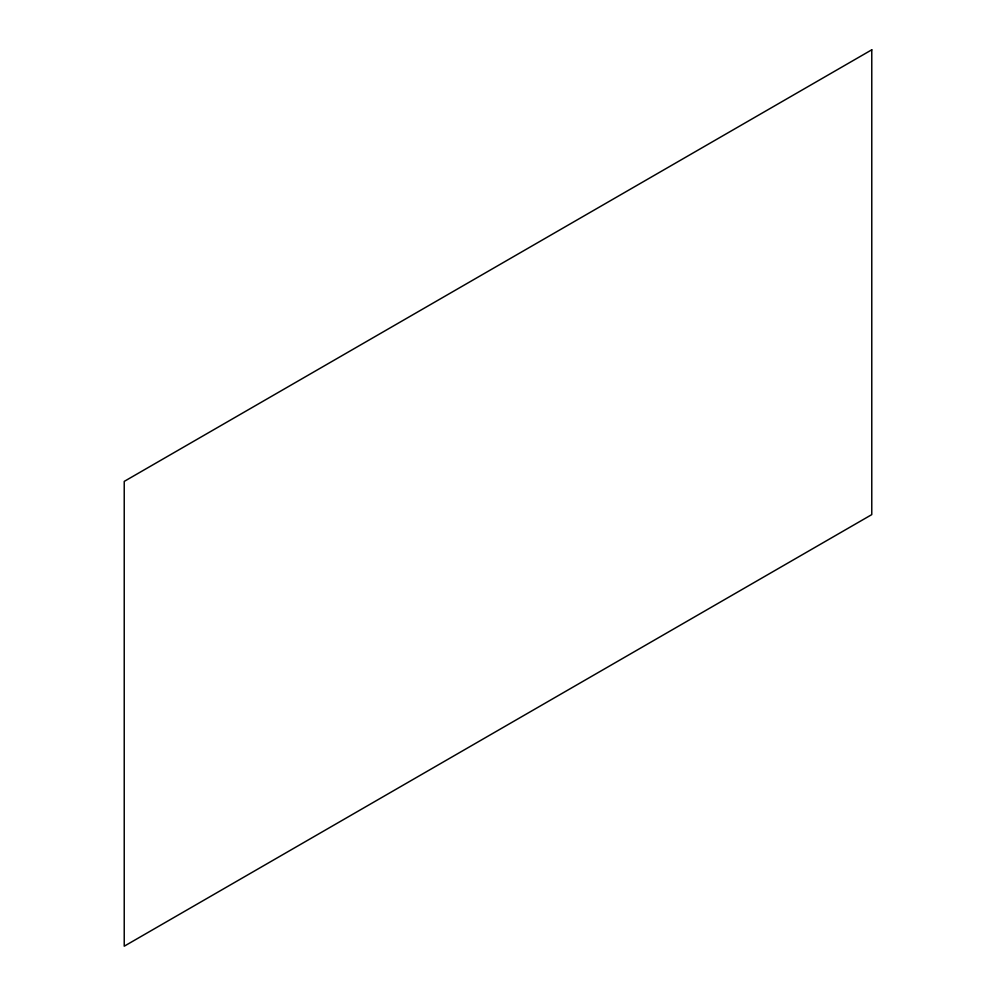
<?xml version="1.0" encoding="UTF-8"?>
<svg xmlns="http://www.w3.org/2000/svg" width="996" height="996" viewBox="0 0 996 996"><rect width="100%" height="100%" fill="white"/><g stroke="black" fill="none" stroke-linecap="round" stroke-linejoin="round"><path stroke-width="1.49" d="M871.774 49.8L124.226 481.392L124.226 946.2L871.774 514.608L871.774 49.8"/></g></svg>
